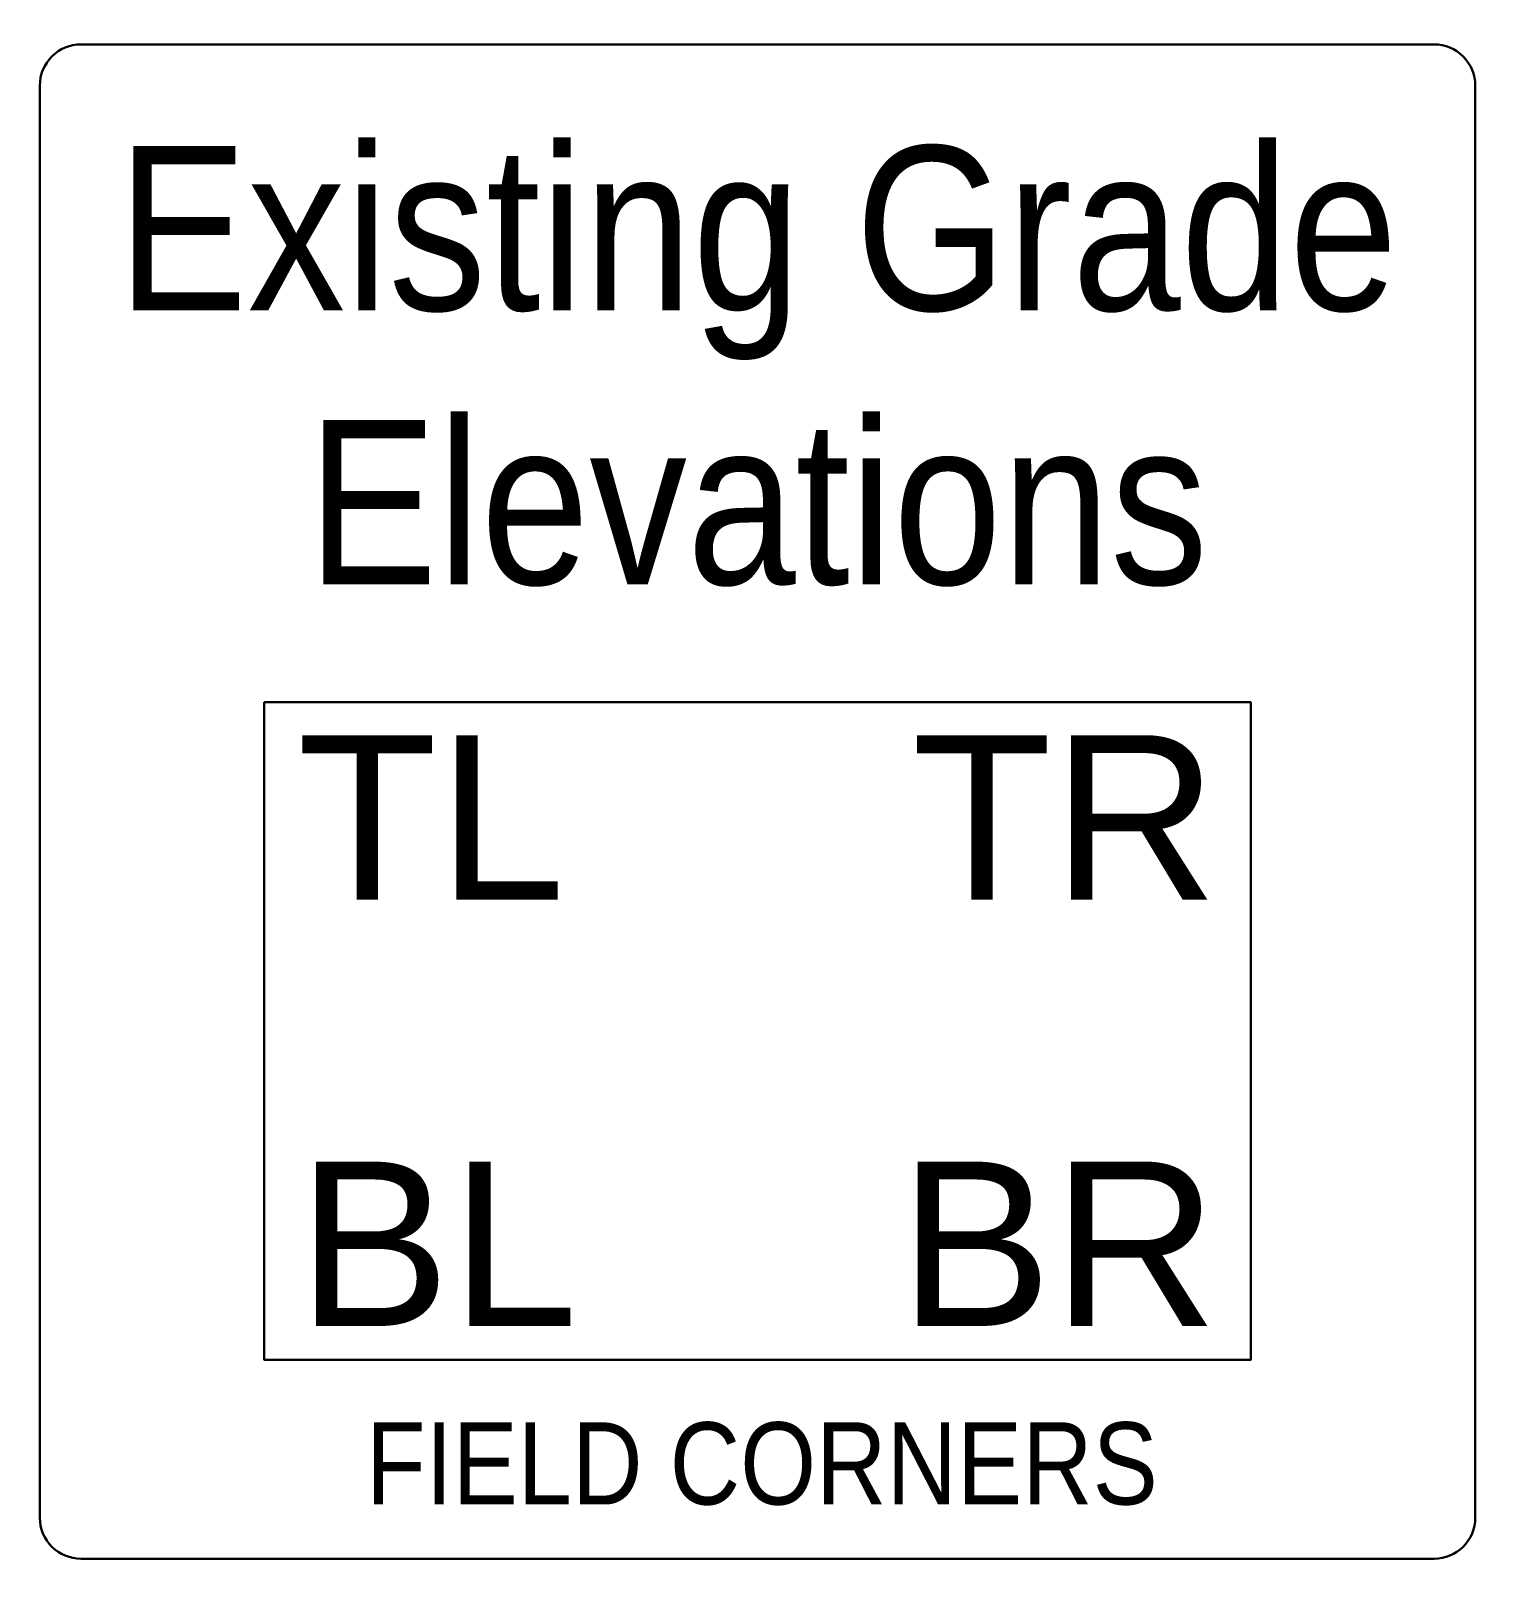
# Model space of a CAD drawing. Extents: x -4.42 to 4.46, y -4.67 to 4.69.
import ezdxf
from ezdxf.enums import TextEntityAlignment as Align

# ---------------------------------------------------------------- set-up
doc = ezdxf.new("R2010")
doc.units = 0
doc.header["$MEASUREMENT"] = 0
doc.layers.add('SEPTICAD', color=7, linetype='Continuous', lineweight=30)
doc.styles.add('SEPTICAD', font='arial.ttf', dxfattribs={"width": 0.85})

msp = doc.modelspace()

# ---------------------------------------------------------------- wipeouts: each hides what was drawn before it
msp.add_wipeout([(-4.42, 4.689), (4.4561, 4.689), (4.4561, -4.6697), (-4.42, -4.6697)]).dxf.layer = 'SEPTICAD'

# ---------------------------------------------------------------- next in the draw order: linework, layer by layer
at = {"layer": 'SEPTICAD'}
msp.add_lwpolyline([(-4.1148, 4.6061), (4.1148, 4.6061, -0.414214), (4.3648, 4.3561), (4.3648, -4.3561, -0.414214), (4.1148, -4.6061), (-4.1148, -4.6061, -0.414214), (-4.3648, -4.3561), (-4.3648, 4.3561, -0.414214)], format="xyb", close=True, dxfattribs=at)
for points in [[(-3, -1.7224), (-3, 0.604)], [(-3, 0.604), (3, 0.604), (3, -1.7224)], [(3, -1.7224), (3, -3.396), (-3, -3.396), (-3, -1.7224)]]:
    msp.add_lwpolyline(points, dxfattribs=at)

# ---------------------------------------------------------------- next in the draw order: texts
at = {"layer": 'SEPTICAD', "attachment_point": 5, "style": 'SEPTICAD'}
for s, insert, char_height, width in [('Existing Grade Elevations', (0, 2.6472), 1, 8.075731), ('FIELD CORNERS', (0.0263, -4.0295), 0.5, 5.238053)]:
    msp.add_mtext(s, dxfattribs=dict(at, insert=insert, char_height=char_height, width=width))
at = {"layer": 'SEPTICAD', "style": 'SEPTICAD'}
msp.add_attdef('TL', text='TL', height=1, dxfattribs=at).set_placement((-2.8, 0.404), align=Align.TOP_LEFT)
msp.add_attdef('TR', text='TR', height=1, dxfattribs=at).set_placement((2.8, 0.404), align=Align.TOP_RIGHT)
msp.add_attdef('BL', text='BL', height=1, dxfattribs=at).set_placement((-2.8, -3.4901), align=Align.BOTTOM_LEFT)
msp.add_attdef('BR', text='BR', height=1, dxfattribs=at).set_placement((2.8, -3.4901), align=Align.BOTTOM_RIGHT)

doc.saveas('drawing.dxf')
